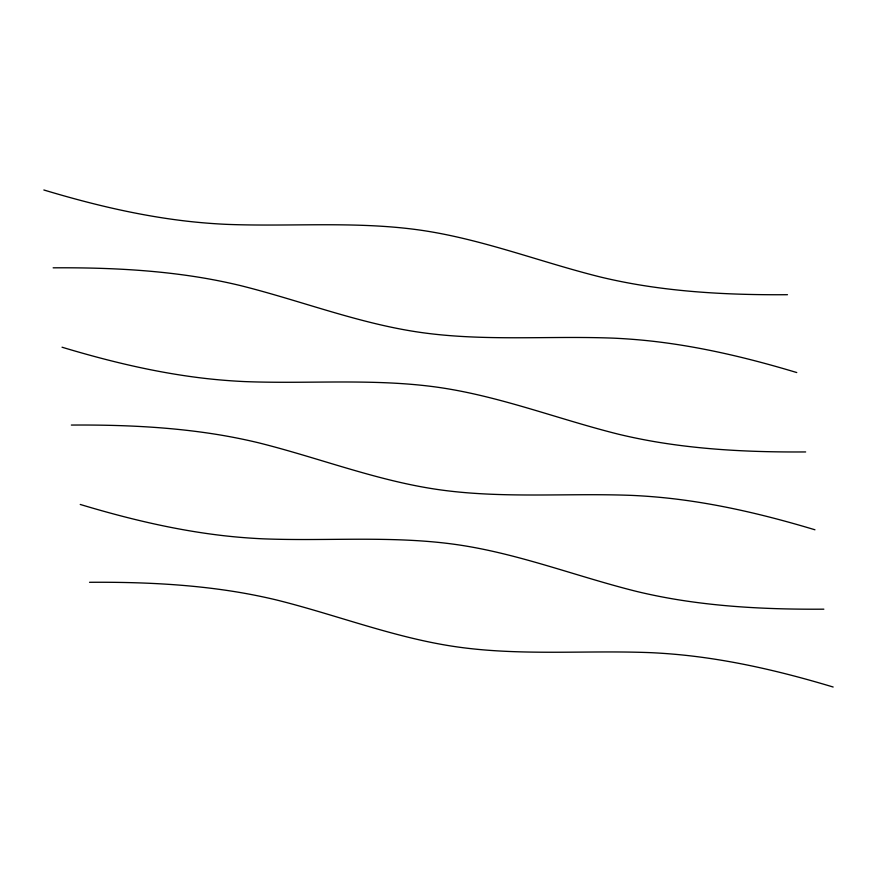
<?xml version="1.0" encoding="UTF-8"?>
<svg xmlns="http://www.w3.org/2000/svg" width="877" height="877" viewBox="0 0 877 877"><rect width="100%" height="100%" fill="white"/><g stroke="black" fill="none" stroke-linecap="round" stroke-linejoin="round"><path stroke-width="1.32" d="M53.146 267.825C102.85 267.485 152.741 269.557 201.831 277.724A494.584 404.144 -6.6 0 1 239.881 285.442C300.636 300.526 359.438 323.887 421.694 332.58C485.584 341.504 550.23 335.617 614.437 338.193A494.584 404.144 -6.6 0 1 653.683 341.35C702.269 346.952 749.988 358.474 796.765 372.55M787.469 294.705C737.765 295.045 687.875 292.973 638.785 284.806A494.584 404.144 -6.6 0 1 600.734 277.088C537.491 261.39 476.222 236.691 411.149 228.93C349.748 221.497 287.799 226.781 226.178 224.337A494.584 404.144 -6.6 0 1 186.933 221.179C138.336 215.578 90.627 204.056 43.85 189.98M71.344 425.06C121.037 424.72 170.927 426.792 220.028 434.959A494.584 404.144 -6.6 0 1 258.068 442.677C318.822 457.761 377.625 481.122 439.892 489.815C503.782 498.728 568.417 492.874 632.624 495.428A494.584 404.144 -6.6 0 1 671.881 498.585C720.466 504.187 768.175 515.709 814.952 529.785M805.656 451.94C755.963 452.28 706.073 450.208 656.972 442.041A494.584 404.144 -6.6 0 1 618.932 434.323C555.678 418.603 494.42 393.937 429.346 386.165C367.934 378.732 305.996 384.016 244.376 381.572A494.584 404.144 -6.6 0 1 205.119 378.415C156.534 372.813 108.825 361.291 62.048 347.215M89.531 582.295C139.235 581.955 189.125 584.027 238.215 592.194A494.584 404.144 -6.6 0 1 276.266 599.912C337.02 614.996 395.823 638.357 458.079 647.051C521.979 655.974 586.614 650.109 650.822 652.663A494.584 404.144 -6.6 0 1 690.067 655.821C738.664 661.422 786.373 672.944 833.15 687.02M823.854 609.175C774.15 609.515 724.259 607.443 675.169 599.276A494.584 404.144 -6.6 0 1 637.119 591.558C576.364 576.474 517.562 553.113 455.306 544.42C391.416 535.496 326.77 541.372 262.563 538.807A494.584 404.144 -6.6 0 1 223.317 535.65C174.731 530.048 127.012 518.526 80.235 504.45"/></g></svg>
